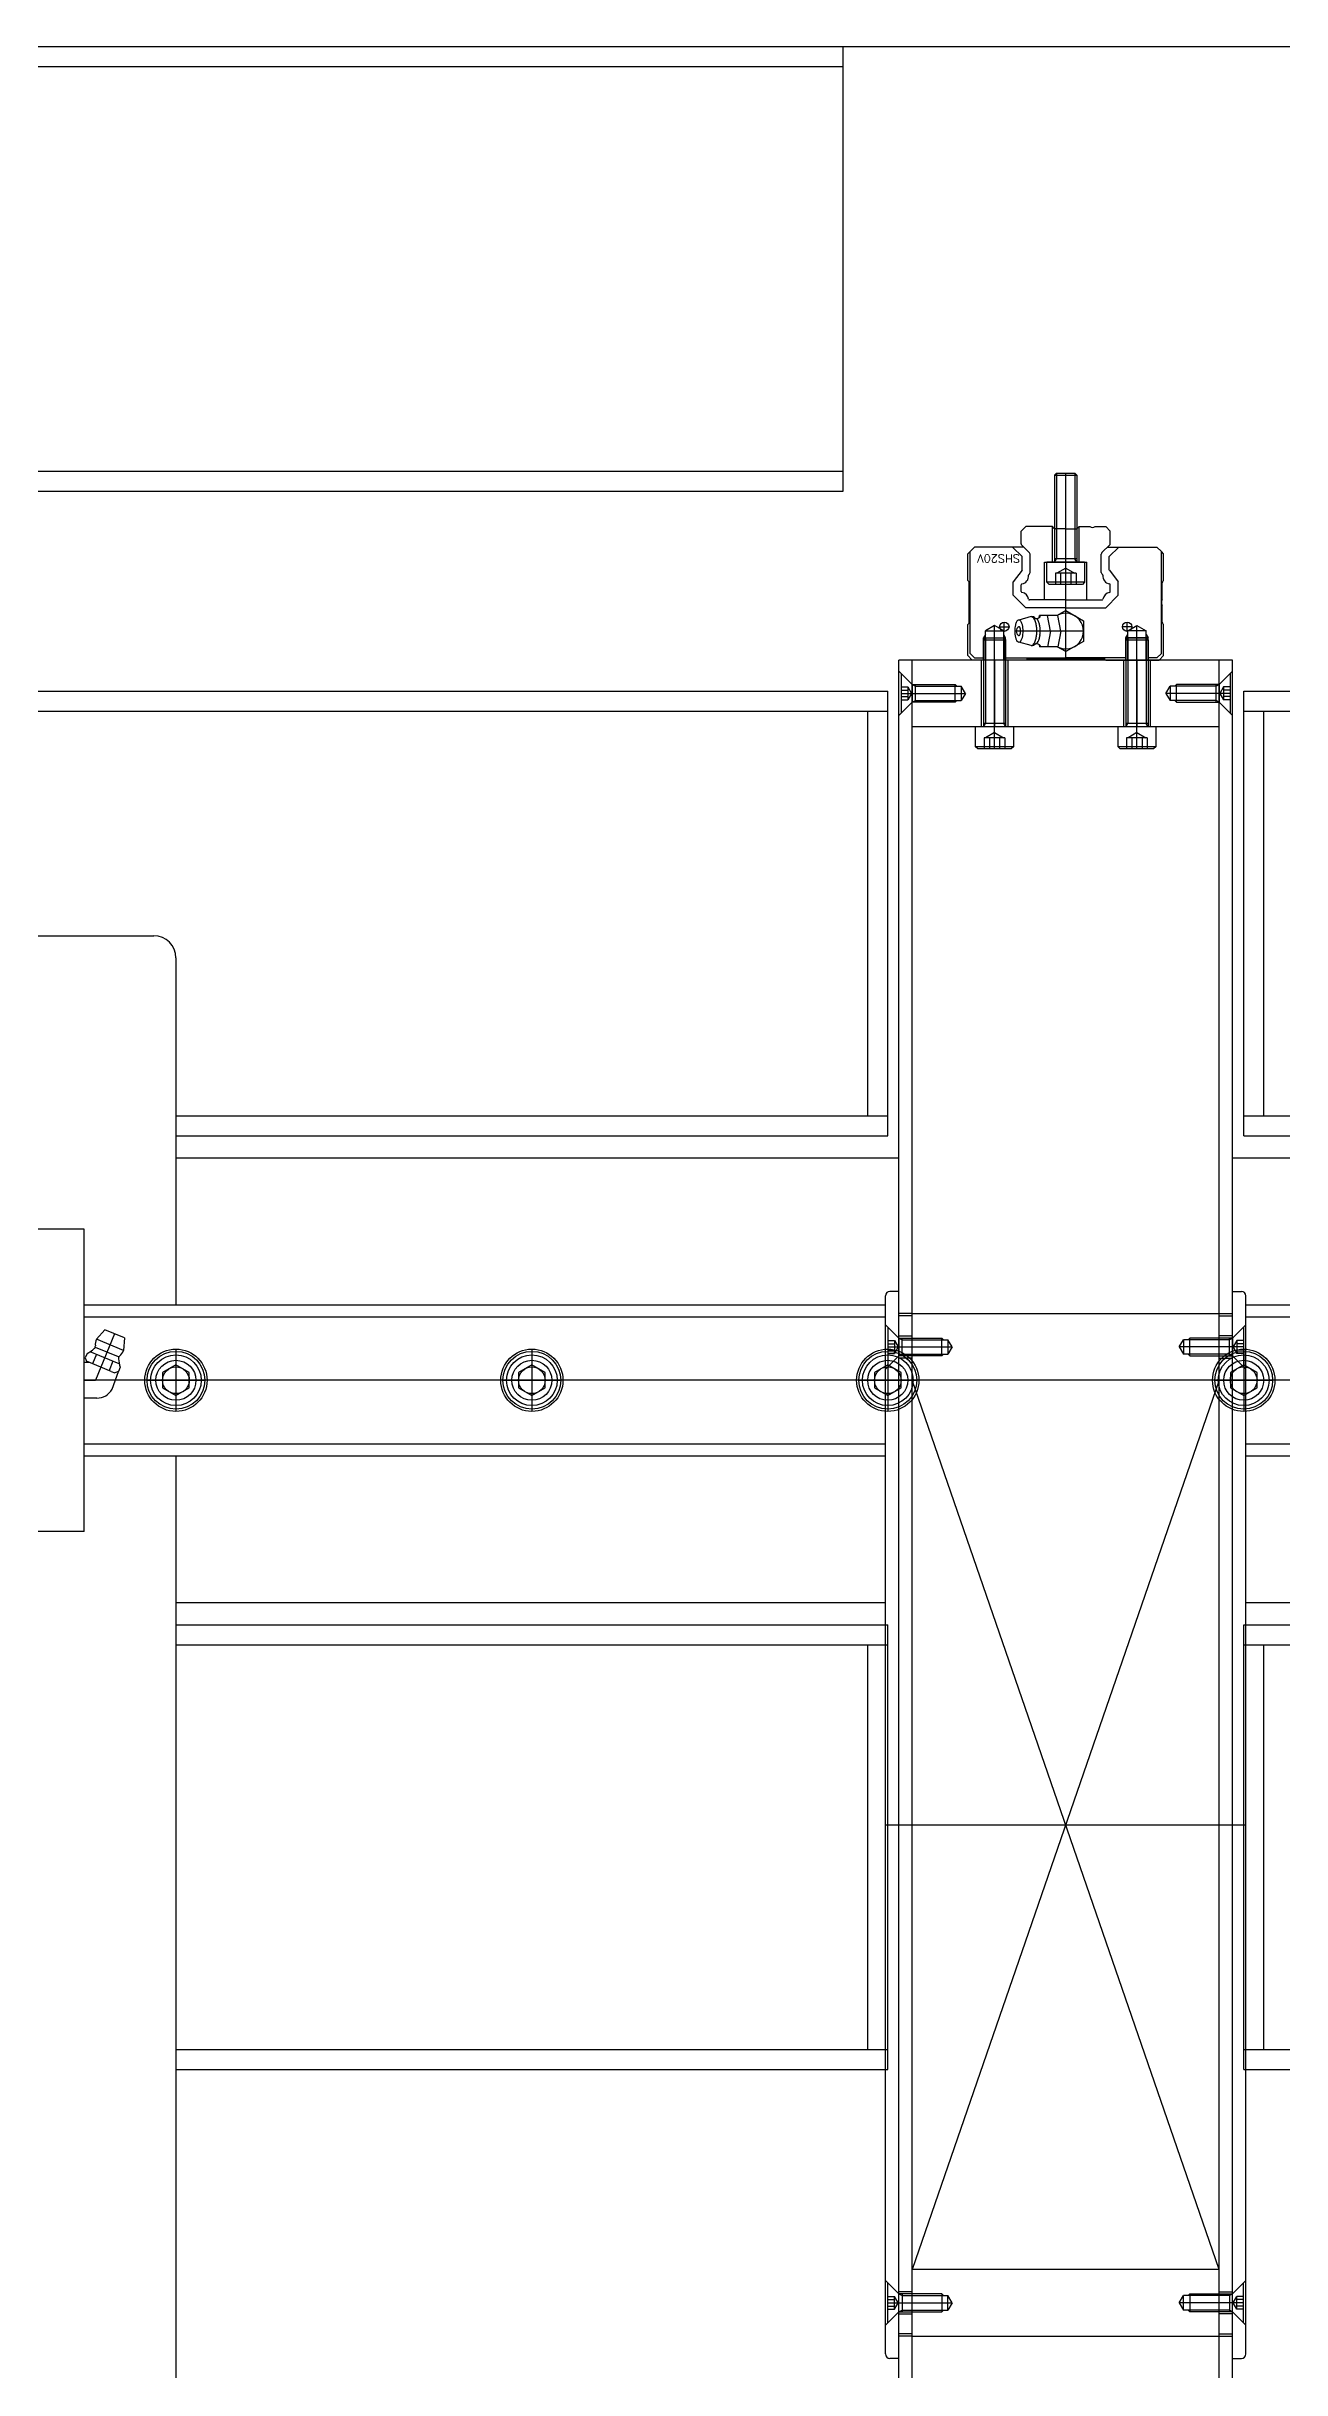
# Model space of a CAD drawing. Header units: millimetres. Extents: x 4080735 to 4152075, y -451436 to -400976.
# Drawn here: x 4104204 to 4104481, y -422535 to -422012 of the extents above; entities that cross this region are included whole.
import ezdxf

# ---------------------------------------------------------------- set-up
doc = ezdxf.new("R2010")
doc.units = ezdxf.units.MM
doc.header["$LTSCALE"] = 60
doc.layers.add('EQUIPMENT', color=6, linetype='Continuous')
doc.styles.get("Standard").update_dxf_attribs({"font": 'romans.shx', "width": 0.75, "bigfont": 'whgtxt.shx'})

# ---------------------------------------------------------------- blocks, each defined once
blk = doc.blocks.new('EQ')
at = {"layer": 'EQUIPMENT', "color": 253}
for p, q in [((-12255, 19956.49), (-8955, 19956.49)), ((-11155, 19856.49), (-11155, 19956.49)), ((-12250.5, 19951.99), (-11155, 19951.99)), ((-12159.5, 19860.99), (-11155, 19860.99)), ((-11107.5, 19860.06), (-11107.07, 19860.49)), ((-11107.07, 19860.49), (-11107.07, 19841.24)), ((-11107.07, 19860.49), (-11102.93, 19860.49)), ((-11105, 19835.49), (-11105, 19860.49)), ((-11102.93, 19860.49), (-11102.93, 19841.24)), ((-11102.93, 19860.49), (-11102.5, 19860.06)), ((-12155, 19856.49), (-11155, 19856.49)), ((-11107.5, 19860.06), (-11102.5, 19860.06)), ((-11107.5, 19860.06), (-11107.5, 19840.49)), ((-11102.5, 19860.06), (-11102.5, 19840.49)), ((-11115, 19847.49), (-11114, 19848.49)), ((-11115, 19844.59), (-11115, 19847.49)), ((-11108, 19848.49), (-11114, 19848.49)), ((-11107.64, 19848.13), (-11108, 19848.49)), ((-11108, 19840.49), (-11108, 19848.49)), ((-11105, 19847.99), (-11107.3, 19847.99)), ((-11105, 19818.79), (-11105, 19847.99)), ((-11105, 19847.99), (-11102.71, 19847.99)), ((-11102.35, 19848.14), (-11102, 19848.49)), ((-11102, 19840.49), (-11102, 19848.49)), ((-11102, 19848.49), (-11099.6, 19848.49)), ((-11098.4, 19848.49), (-11096, 19848.49)), ((-11095, 19847.49), (-11096, 19848.49)), ((-11095, 19844.59), (-11095, 19847.49)), ((-11127, 19842.39), (-11126.5, 19842.89)), ((-11127, 19836.39), (-11127, 19842.39)), ((-11126.5, 19842.89), (-11125.5, 19843.89)), ((-11126.5, 19819.99), (-11126.5, 19842.89)), ((-11114.4, 19843.89), (-11125.5, 19843.89)), ((-11114.8, 19841.75), (-11116.95, 19843.89)), ((-11113.14, 19842.63), (-11114.93, 19844.42)), ((-11114.8, 19838.69), (-11114.8, 19841.75)), ((-11113, 19838.19), (-11113, 19842.29)), ((-11109.75, 19840.49), (-11100.25, 19840.49)), ((-11109.75, 19831.99), (-11109.75, 19840.49)), ((-11109.25, 19835.99), (-11109.25, 19840.49)), ((-11100.75, 19840.49), (-11109.25, 19840.49)), ((-11107.5, 19840.49), (-11107.07, 19841.24)), ((-11102.5, 19841.24), (-11107.5, 19841.24)), ((-11102.5, 19840.49), (-11102.93, 19841.24)), ((-11100.75, 19840.49), (-11100.75, 19835.99)), ((-11100.25, 19831.99), (-11100.25, 19840.49)), ((-11097, 19838.2), (-11097, 19842.28)), ((-11096.86, 19842.64), (-11095.07, 19844.42)), ((-11095.6, 19843.89), (-11084.5, 19843.89)), ((-11095.2, 19841.75), (-11093.05, 19843.89)), ((-11095.2, 19838.69), (-11095.2, 19841.75)), ((-11083.5, 19842.89), (-11084.5, 19843.89)), ((-11083.5, 19819.99), (-11083.5, 19842.89)), ((-11083, 19842.39), (-11083.5, 19842.89)), ((-11083, 19836.39), (-11083, 19842.39)), ((-11127, 19836.39), (-11126.84, 19836.23)), ((-11126.7, 19827), (-11126.7, 19835.88)), ((-11114.82, 19838.67), (-11116.8, 19836.08)), ((-11116.8, 19833.06), (-11116.8, 19836.08)), ((-11115, 19833.87), (-11115, 19835.4)), ((-11113.14, 19837.85), (-11113.29, 19837.71)), ((-11108.75, 19835.49), (-11109.25, 19835.99)), ((-11100.75, 19835.99), (-11109.25, 19835.99)), ((-11101.25, 19835.49), (-11108.75, 19835.49)), ((-11107.31, 19837.99), (-11107.31, 19835.49)), ((-11102.69, 19837.99), (-11107.31, 19837.99)), ((-11105, 19839.15), (-11107, 19837.99)), ((-11106.15, 19837.99), (-11106.15, 19835.49)), ((-11105, 19839.15), (-11103, 19837.99)), ((-11103.85, 19837.99), (-11103.85, 19835.49)), ((-11102.69, 19837.99), (-11102.69, 19835.49)), ((-11100.75, 19835.99), (-11101.25, 19835.49)), ((-11096.85, 19837.84), (-11096.71, 19837.7)), ((-11095.18, 19838.67), (-11093.2, 19836.08)), ((-11095, 19833.87), (-11095, 19835.4)), ((-11093.2, 19833.06), (-11093.2, 19836.08)), ((-11083.3, 19832.04), (-11083.3, 19835.88)), ((-11083, 19836.39), (-11083.15, 19836.24)), ((-11114, 19830.19), (-11116.8, 19833.06)), ((-11105, 19830.19), (-11114, 19830.19)), ((-11105, 19831.99), (-11113.16, 19831.99)), ((-11105, 19829.61), (-11106.95, 19828.49)), ((-11105, 19831.99), (-11096.84, 19831.99)), ((-11105, 19830.19), (-11096, 19830.19)), ((-11105, 19829.61), (-11101, 19827.3)), ((-11096, 19830.19), (-11093.2, 19833.06)), ((-11083.3, 19827), (-11083.3, 19830.84)), ((-11127, 19826.49), (-11126.84, 19826.65)), ((-11127, 19819.49), (-11127, 19826.49)), ((-11123.07, 19824.24), (-11123.5, 19823.49)), ((-11121, 19826.28), (-11123.07, 19825.09)), ((-11123.07, 19825.09), (-11118.93, 19825.09)), ((-11123.07, 19818.49), (-11123.07, 19825.09)), ((-11118.93, 19825.09), (-11121, 19826.28)), ((-11121, 19818.49), (-11121, 19826.28)), ((-11119.85, 19825.99), (-11117.75, 19825.99)), ((-11118.93, 19818.49), (-11118.93, 19825.09)), ((-11118.5, 19823.49), (-11118.93, 19824.24)), ((-11118.8, 19824.94), (-11118.8, 19827.04)), ((-11101, 19824.99), (-11116.47, 19824.99)), ((-11112.77, 19828.24), (-11115.52, 19827.49)), ((-11110.95, 19828.02), (-11110.86, 19828.49)), ((-11106.78, 19828.49), (-11110.86, 19828.49)), ((-11108.44, 19824.99), (-11109.09, 19828.49)), ((-11108.44, 19824.99), (-11109.09, 19821.49)), ((-11106.13, 19824.99), (-11106.78, 19828.49)), ((-11106.13, 19824.99), (-11106.78, 19821.49)), ((-11101, 19827.3), (-11101, 19822.68)), ((-11090.15, 19825.99), (-11092.25, 19825.99)), ((-11091.5, 19823.49), (-11091.07, 19824.24)), ((-11091.2, 19824.94), (-11091.2, 19827.04)), ((-11091.07, 19825.09), (-11089, 19826.28)), ((-11086.93, 19825.09), (-11091.07, 19825.09)), ((-11091.07, 19818.49), (-11091.07, 19825.09)), ((-11089, 19826.28), (-11086.93, 19825.09)), ((-11089, 19818.49), (-11089, 19826.28)), ((-11086.93, 19818.49), (-11086.93, 19825.09)), ((-11086.93, 19824.24), (-11086.5, 19823.49)), ((-11083, 19826.49), (-11083.15, 19826.64)), ((-11083, 19819.49), (-11083, 19826.49)), ((-11142.5, 18894.49), (-11142.5, 19818.49)), ((-11067.5, 19818.49), (-11142.5, 19818.49)), ((-11139.5, 19123.99), (-11139.5, 19818.49)), ((-11126, 19818.49), (-11127, 19819.49)), ((-11125.5, 19818.99), (-11126.5, 19819.99)), ((-11114, 19818.49), (-11126, 19818.49)), ((-11125.5, 19818.99), (-11123.5, 19818.99)), ((-11124, 19818.49), (-11124, 19803.49)), ((-11123.5, 19823.49), (-11118.5, 19823.49)), ((-11123.5, 19818.49), (-11123.5, 19823.49)), ((-11123.5, 19823.06), (-11123.07, 19823.49)), ((-11123.5, 19823.06), (-11118.5, 19823.06)), ((-11123.5, 19823.06), (-11123.5, 19803.49)), ((-11123.07, 19823.49), (-11123.07, 19804.24)), ((-11123.07, 19823.49), (-11118.93, 19823.49)), ((-11122, 19818.49), (-11122, 19818.49)), ((-11121, 19798.49), (-11121, 19823.49)), ((-11121, 19818.49), (-11121, 19803.49)), ((-11118.93, 19823.49), (-11118.93, 19804.24)), ((-11118.93, 19823.49), (-11118.5, 19823.06)), ((-11118.5, 19818.49), (-11118.5, 19823.49)), ((-11118.5, 19823.06), (-11118.5, 19803.49)), ((-11118.5, 19818.99), (-11105, 19818.99)), ((-11118, 19818.49), (-11118, 19803.49)), ((-11112.75, 19821.74), (-11115.52, 19822.49)), ((-11114, 19818.49), (-11113.85, 19818.64)), ((-11113.49, 19818.79), (-11105, 19818.79)), ((-11110.95, 19821.97), (-11110.86, 19821.49)), ((-11106.78, 19821.49), (-11110.86, 19821.49)), ((-11105, 19820.37), (-11106.94, 19821.49)), ((-11101, 19822.68), (-11105, 19820.37)), ((-11091.5, 19818.99), (-11105, 19818.99)), ((-11096.51, 19818.79), (-11105, 19818.79)), ((-11096, 19818.49), (-11096.15, 19818.64)), ((-11096, 19818.49), (-11084, 19818.49)), ((-11092, 19818.49), (-11092, 19803.49)), ((-11086.5, 19823.49), (-11091.5, 19823.49)), ((-11091.5, 19818.49), (-11091.5, 19823.49)), ((-11091.5, 19823.06), (-11091.07, 19823.49)), ((-11091.5, 19823.06), (-11086.5, 19823.06)), ((-11091.5, 19823.06), (-11091.5, 19803.49)), ((-11091.07, 19823.49), (-11091.07, 19804.24)), ((-11091.07, 19823.49), (-11086.93, 19823.49)), ((-11089, 19798.49), (-11089, 19823.49)), ((-11089, 19818.49), (-11089, 19803.49)), ((-11086.93, 19823.49), (-11086.93, 19804.24)), ((-11086.93, 19823.49), (-11086.5, 19823.06)), ((-11086.5, 19818.49), (-11086.5, 19823.49)), ((-11086.5, 19823.06), (-11086.5, 19803.49)), ((-11084.5, 19818.99), (-11086.5, 19818.99)), ((-11086, 19818.49), (-11086, 19803.49)), ((-11084.5, 19818.99), (-11083.5, 19819.99)), ((-11084, 19818.49), (-11083, 19819.49)), ((-11070.5, 19123.99), (-11070.5, 19818.49)), ((-11067.5, 18894.49), (-11067.5, 19818.49)), ((-11142.5, 19815.99), (-11139.5, 19812.99)), ((-11141.98, 19815.47), (-11141.98, 19806.51)), ((-11067.5, 19815.99), (-11070.5, 19812.99)), ((-11068.02, 19815.47), (-11068.02, 19806.51)), ((-12155, 19811.49), (-11145, 19811.49)), ((-11145, 19711.49), (-11145, 19811.49)), ((-11139.5, 19808.99), (-11142.5, 19805.99)), ((-11141.98, 19812.43), (-11140.48, 19812.43)), ((-11141.98, 19811.71), (-11140.48, 19811.71)), ((-11141.98, 19810.99), (-11127.5, 19810.99)), ((-11141.98, 19810.27), (-11140.48, 19810.27)), ((-11141.98, 19809.55), (-11140.48, 19809.55)), ((-11140.48, 19812.43), (-11139.65, 19810.99)), ((-11140.48, 19812.43), (-11140.48, 19809.55)), ((-11139.65, 19810.99), (-11140.48, 19809.55)), ((-11139.5, 19812.99), (-11129.88, 19812.99)), ((-11139.5, 19812.99), (-11139.5, 19808.99)), ((-11139.5, 19812.99), (-11138.8, 19812.61)), ((-11139.5, 19808.99), (-11138.8, 19809.37)), ((-11129.88, 19808.99), (-11139.5, 19808.99)), ((-11138.8, 19808.99), (-11138.8, 19812.99)), ((-11138.8, 19812.61), (-11129.5, 19812.61)), ((-11138.8, 19809.37), (-11129.5, 19809.37)), ((-11129.88, 19808.99), (-11129.88, 19812.99)), ((-11129.88, 19812.99), (-11129.5, 19812.61)), ((-11129.5, 19809.37), (-11129.88, 19808.99)), ((-11129.5, 19812.61), (-11128.5, 19812.61)), ((-11129.5, 19809.37), (-11128.5, 19809.37)), ((-11128.5, 19812.61), (-11128.5, 19809.37)), ((-11127.5, 19810.99), (-11128.5, 19812.61)), ((-11127.5, 19810.99), (-11128.5, 19809.37)), ((-11082.5, 19810.99), (-11081.5, 19812.61)), ((-11068.02, 19810.99), (-11082.5, 19810.99)), ((-11082.5, 19810.99), (-11081.5, 19809.37)), ((-11081.5, 19812.61), (-11081.5, 19809.37)), ((-11080.5, 19812.61), (-11081.5, 19812.61)), ((-11080.5, 19809.37), (-11081.5, 19809.37)), ((-11080.12, 19812.99), (-11080.5, 19812.61)), ((-11071.2, 19812.61), (-11080.5, 19812.61)), ((-11071.2, 19809.37), (-11080.5, 19809.37)), ((-11080.5, 19809.37), (-11080.12, 19808.99)), ((-11070.5, 19812.99), (-11080.12, 19812.99)), ((-11080.12, 19808.99), (-11080.12, 19812.99)), ((-11080.12, 19808.99), (-11070.5, 19808.99)), ((-11071.2, 19808.99), (-11071.2, 19812.99)), ((-11070.5, 19812.99), (-11071.2, 19812.61)), ((-11070.5, 19808.99), (-11071.2, 19809.37)), ((-11070.5, 19812.99), (-11070.5, 19808.99)), ((-11070.5, 19808.99), (-11067.5, 19805.99)), ((-11069.52, 19812.43), (-11070.35, 19810.99)), ((-11070.35, 19810.99), (-11069.52, 19809.55)), ((-11069.52, 19812.43), (-11069.52, 19809.55)), ((-11068.02, 19812.43), (-11069.52, 19812.43)), ((-11068.02, 19811.71), (-11069.52, 19811.71)), ((-11068.02, 19810.27), (-11069.52, 19810.27)), ((-11068.02, 19809.55), (-11069.52, 19809.55)), ((-11065, 19711.49), (-11065, 19811.49)), ((-11065, 19811.49), (-10055, 19811.49)), ((-12155, 19806.99), (-11145, 19806.99)), ((-11149.5, 19715.99), (-11149.5, 19806.99)), ((-11070.5, 19803.49), (-11139.5, 19803.49)), ((-11125.25, 19798.99), (-11125.25, 19803.49)), ((-11116.75, 19803.49), (-11125.25, 19803.49)), ((-11123.5, 19803.49), (-11123.07, 19804.24)), ((-11118.5, 19804.24), (-11123.5, 19804.24)), ((-11118.5, 19803.49), (-11118.93, 19804.24)), ((-11116.75, 19803.49), (-11116.75, 19798.99)), ((-11093.25, 19798.99), (-11093.25, 19803.49)), ((-11084.75, 19803.49), (-11093.25, 19803.49)), ((-11091.5, 19803.49), (-11091.07, 19804.24)), ((-11086.5, 19804.24), (-11091.5, 19804.24)), ((-11086.5, 19803.49), (-11086.93, 19804.24)), ((-11084.75, 19803.49), (-11084.75, 19798.99)), ((-11065, 19806.99), (-10055, 19806.99)), ((-11060.5, 19715.99), (-11060.5, 19806.99)), ((-11124.75, 19798.49), (-11125.25, 19798.99)), ((-11116.75, 19798.99), (-11125.25, 19798.99)), ((-11117.25, 19798.49), (-11124.75, 19798.49)), ((-11123.31, 19800.99), (-11123.31, 19798.49)), ((-11118.69, 19800.99), (-11123.31, 19800.99)), ((-11121, 19802.15), (-11123, 19800.99)), ((-11122.15, 19800.99), (-11122.15, 19798.49)), ((-11121, 19802.15), (-11119, 19800.99)), ((-11119.85, 19800.99), (-11119.85, 19798.49)), ((-11118.69, 19800.99), (-11118.69, 19798.49)), ((-11116.75, 19798.99), (-11117.25, 19798.49)), ((-11092.75, 19798.49), (-11093.25, 19798.99)), ((-11084.75, 19798.99), (-11093.25, 19798.99)), ((-11085.25, 19798.49), (-11092.75, 19798.49)), ((-11091.31, 19800.99), (-11091.31, 19798.49)), ((-11086.69, 19800.99), (-11091.31, 19800.99)), ((-11089, 19802.15), (-11091, 19800.99)), ((-11090.15, 19800.99), (-11090.15, 19798.49)), ((-11089, 19802.15), (-11087, 19800.99)), ((-11087.85, 19800.99), (-11087.85, 19798.49)), ((-11086.69, 19800.99), (-11086.69, 19798.49)), ((-11084.75, 19798.99), (-11085.25, 19798.49)), ((-12100, 19756.49), (-11310, 19756.49)), ((-11305, 19751.49), (-11305, 19673.49)), ((-11305, 19715.99), (-11145, 19715.99)), ((-11065, 19715.99), (-10055, 19715.99)), ((-11305, 19711.49), (-11145, 19711.49)), ((-11065, 19711.49), (-10055, 19711.49)), ((-11305, 19706.49), (-11142.5, 19706.49)), ((-11067.5, 19706.49), (-10055, 19706.49)), ((-11325.59, 19690.49), (-11340.09, 19690.49)), ((-11325.59, 19622.49), (-11325.59, 19690.49)), ((-11325.59, 19673.49), (-11145.5, 19673.49)), ((-11145.5, 19437.49), (-11145.5, 19675.49)), ((-11142.5, 19676.49), (-11144.5, 19676.49)), ((-11142.5, 19436.49), (-11142.5, 19676.49)), ((-11067.5, 19436.49), (-11067.5, 19676.49)), ((-11067.5, 19676.49), (-11065.5, 19676.49)), ((-11064.5, 19437.49), (-11064.5, 19675.49)), ((-11064.5, 19673.49), (-10055, 19673.49)), ((-11325.59, 19670.79), (-11145.5, 19670.79)), ((-11318.79, 19666.93), (-11323.11, 19656.49)), ((-11321, 19667.85), (-11322.87, 19665.7)), ((-11316.57, 19666.01), (-11321, 19667.85)), ((-11145.5, 19668.99), (-11142.5, 19665.99)), ((-11144.98, 19668.47), (-11144.98, 19659.51)), ((-11139.5, 19671.49), (-11142.5, 19671.49)), ((-11139.5, 19670.99), (-11142.5, 19670.99)), ((-11139.5, 19441.49), (-11139.5, 19671.49)), ((-11139.5, 19671.49), (-11070.5, 19671.49)), ((-11070.5, 19441.49), (-11070.5, 19671.49)), ((-11070.5, 19671.49), (-11067.5, 19671.49)), ((-11070.5, 19670.99), (-11067.5, 19670.99)), ((-11064.5, 19668.99), (-11067.5, 19665.99)), ((-11065.02, 19668.47), (-11065.02, 19659.51)), ((-11064.5, 19670.79), (-10055, 19670.79)), ((-11324.98, 19662.55), (-11325.39, 19661.55)), ((-11317.74, 19660.2), (-11324.29, 19662.91)), ((-11322.88, 19662.33), (-11323.75, 19660.22)), ((-11317.9, 19661.75), (-11323.07, 19663.89)), ((-11316.77, 19663.17), (-11322.87, 19665.7)), ((-11316.57, 19666.01), (-11316.77, 19663.17)), ((-11305, 19663.49), (-11305, 19649.49)), ((-11305, 19662.99), (-11305, 19649.99)), ((-11225, 19663.49), (-11225, 19649.49)), ((-11225, 19662.99), (-11225, 19649.99)), ((-11142.5, 19661.99), (-11145.5, 19658.99)), ((-11145, 19663.49), (-11145, 19649.49)), ((-11145, 19662.99), (-11145, 19649.99)), ((-11144.98, 19665.43), (-11143.48, 19665.43)), ((-11144.98, 19664.71), (-11143.48, 19664.71)), ((-11144.98, 19663.99), (-11130.5, 19663.99)), ((-11144.98, 19663.27), (-11143.48, 19663.27)), ((-11144.98, 19662.55), (-11143.48, 19662.55)), ((-11143.48, 19665.43), (-11142.65, 19663.99)), ((-11143.48, 19665.43), (-11143.48, 19662.55)), ((-11142.65, 19663.99), (-11143.48, 19662.55)), ((-11142.5, 19666.49), (-11139.5, 19666.49)), ((-11142.5, 19665.99), (-11132.88, 19665.99)), ((-11142.5, 19665.99), (-11142.5, 19661.99)), ((-11142.5, 19665.99), (-11141.8, 19665.61)), ((-11142.5, 19661.99), (-11141.8, 19662.37)), ((-11132.88, 19661.99), (-11142.5, 19661.99)), ((-11141.8, 19661.99), (-11141.8, 19665.99)), ((-11141.8, 19665.61), (-11132.5, 19665.61)), ((-11141.8, 19662.37), (-11132.5, 19662.37)), ((-11132.88, 19661.99), (-11132.88, 19665.99)), ((-11132.88, 19665.99), (-11132.5, 19665.61)), ((-11132.5, 19662.37), (-11132.88, 19661.99)), ((-11132.5, 19665.61), (-11131.5, 19665.61)), ((-11132.5, 19662.37), (-11131.5, 19662.37)), ((-11131.5, 19665.61), (-11131.5, 19662.37)), ((-11130.5, 19663.99), (-11131.5, 19665.61)), ((-11130.5, 19663.99), (-11131.5, 19662.37)), ((-11079.5, 19663.99), (-11078.5, 19665.61)), ((-11065.02, 19663.99), (-11079.5, 19663.99)), ((-11079.5, 19663.99), (-11078.5, 19662.37)), ((-11078.5, 19665.61), (-11078.5, 19662.37)), ((-11077.5, 19665.61), (-11078.5, 19665.61)), ((-11077.5, 19662.37), (-11078.5, 19662.37)), ((-11077.12, 19665.99), (-11077.5, 19665.61)), ((-11068.2, 19665.61), (-11077.5, 19665.61)), ((-11068.2, 19662.37), (-11077.5, 19662.37)), ((-11077.5, 19662.37), (-11077.12, 19661.99)), ((-11067.5, 19665.99), (-11077.12, 19665.99)), ((-11077.12, 19661.99), (-11077.12, 19665.99)), ((-11077.12, 19661.99), (-11067.5, 19661.99)), ((-11067.5, 19666.49), (-11070.5, 19666.49)), ((-11068.2, 19661.99), (-11068.2, 19665.99)), ((-11067.5, 19665.99), (-11068.2, 19665.61)), ((-11067.5, 19661.99), (-11068.2, 19662.37)), ((-11067.5, 19665.99), (-11067.5, 19661.99)), ((-11067.5, 19661.99), (-11064.5, 19658.99)), ((-11066.52, 19665.43), (-11067.35, 19663.99)), ((-11067.35, 19663.99), (-11066.52, 19662.55)), ((-11066.52, 19665.43), (-11066.52, 19662.55)), ((-11065.02, 19665.43), (-11066.52, 19665.43)), ((-11065.02, 19664.71), (-11066.52, 19664.71)), ((-11065.02, 19663.27), (-11066.52, 19663.27)), ((-11065.02, 19662.55), (-11066.52, 19662.55)), ((-11065, 19663.49), (-11065, 19649.49)), ((-11065, 19662.99), (-11065, 19649.99)), ((-11324.41, 19660.49), (-11325.59, 19660.49)), ((-10055, 19656.49), (-11325.59, 19656.49)), ((-11325.59, 19656.49, 92807.85), (-11323.11, 19656.49, 92807.85)), ((-11325.39, 19661.55), (-11325.07, 19660.77)), ((-11319.58, 19658.49), (-11325.07, 19660.77)), ((-11319.15, 19660.78), (-11320.02, 19658.67)), ((-11319.58, 19658.49), (-11318.7, 19658.13)), ((-11319.32, 19654.49), (-11317.91, 19658.49)), ((-11317.92, 19658.45), (-11318.7, 19658.13)), ((-11317.51, 19659.45), (-11317.92, 19658.45)), ((-11317.51, 19659.45), (-11317.91, 19658.49)), ((-11311.5, 19656.49), (-11298.5, 19656.49)), ((-11305, 19659.96), (-11308, 19658.22)), ((-11308, 19658.22), (-11308, 19654.76)), ((-11302, 19658.22), (-11305, 19659.96)), ((-11302, 19654.76), (-11302, 19658.22)), ((-11231.5, 19656.49), (-11218.5, 19656.49)), ((-11225, 19659.96), (-11228, 19658.22)), ((-11228, 19658.22), (-11228, 19654.76)), ((-11222, 19658.22), (-11225, 19659.96)), ((-11222, 19654.76), (-11222, 19658.22)), ((-11151.5, 19656.49), (-11138.5, 19656.49)), ((-11145, 19659.96), (-11148, 19658.22)), ((-11148, 19658.22), (-11148, 19654.76)), ((-11142, 19658.22), (-11145, 19659.96)), ((-11139.5, 19661.49), (-11142.5, 19661.49)), ((-11142, 19654.76), (-11142, 19658.22)), ((-11070.5, 19656.49), (-11139.5, 19656.49)), ((-11070.5, 19456.49), (-11139.5, 19656.49)), ((-11070.5, 19656.49), (-11139.5, 19456.49)), ((-11071.5, 19656.49), (-11058.5, 19656.49)), ((-11070.5, 19661.49), (-11067.5, 19661.49)), ((-11065, 19659.96), (-11068, 19658.22)), ((-11068, 19658.22), (-11068, 19654.76)), ((-11062, 19658.22), (-11065, 19659.96)), ((-11062, 19654.76), (-11062, 19658.22)), ((-11322.79, 19652.49), (-11325.59, 19652.49)), ((-11308, 19654.76), (-11305, 19653.03)), ((-11305, 19653.03), (-11302, 19654.76)), ((-11228, 19654.76), (-11225, 19653.03)), ((-11225, 19653.03), (-11222, 19654.76)), ((-11148, 19654.76), (-11145, 19653.03)), ((-11145, 19653.03), (-11142, 19654.76)), ((-11068, 19654.76), (-11065, 19653.03)), ((-11065, 19653.03), (-11062, 19654.76)), ((-11325.59, 19642.19), (-11145.5, 19642.19)), ((-11064.5, 19642.19), (-10055, 19642.19)), ((-11325.59, 19639.49), (-11145.5, 19639.49)), ((-11305, 19639.49), (-11305, 19370.49)), ((-11064.5, 19639.49), (-10055, 19639.49)), ((-11325.59, 19622.49), (-11340.09, 19622.49)), ((-11305, 19606.49), (-11145.5, 19606.49)), ((-11064.5, 19606.49), (-10055, 19606.49)), ((-11305, 19601.49), (-11145, 19601.49)), ((-11145, 19501.49), (-11145, 19601.49)), ((-11065, 19501.49), (-11065, 19601.49)), ((-11065, 19601.49), (-10055, 19601.49)), ((-11305, 19596.99), (-11145, 19596.99)), ((-11149.5, 19505.99), (-11149.5, 19596.99)), ((-11065, 19596.99), (-10055, 19596.99)), ((-11060.5, 19505.99), (-11060.5, 19596.99)), ((-11145.5, 19556.49), (-11064.5, 19556.49)), ((-11305, 19505.99), (-11145, 19505.99)), ((-11065, 19505.99), (-10055, 19505.99)), ((-11305, 19501.49), (-11145, 19501.49)), ((-11065, 19501.49), (-10055, 19501.49)), ((-11142.5, 19450.99), (-11145.5, 19453.99)), ((-11144.98, 19444.51), (-11144.98, 19453.47)), ((-11070.5, 19456.49), (-11139.5, 19456.49)), ((-11067.5, 19450.99), (-11064.5, 19453.99)), ((-11065.02, 19444.51), (-11065.02, 19453.47)), ((-11144.98, 19450.43), (-11143.48, 19450.43)), ((-11144.98, 19449.71), (-11143.48, 19449.71)), ((-11144.98, 19448.99), (-11130.5, 19448.99)), ((-11144.98, 19448.27), (-11143.48, 19448.27)), ((-11144.98, 19447.55), (-11143.48, 19447.55)), ((-11142.65, 19448.99), (-11143.48, 19450.43)), ((-11143.48, 19447.55), (-11143.48, 19450.43)), ((-11143.48, 19447.55), (-11142.65, 19448.99)), ((-11139.5, 19451.49), (-11142.5, 19451.49)), ((-11132.88, 19450.99), (-11142.5, 19450.99)), ((-11142.5, 19446.99), (-11142.5, 19450.99)), ((-11142.5, 19450.99), (-11141.8, 19450.61)), ((-11141.8, 19450.99), (-11141.8, 19446.99)), ((-11141.8, 19450.61), (-11132.5, 19450.61)), ((-11132.5, 19450.61), (-11132.88, 19450.99)), ((-11132.88, 19450.99), (-11132.88, 19446.99)), ((-11132.5, 19450.61), (-11131.5, 19450.61)), ((-11131.5, 19447.37), (-11131.5, 19450.61)), ((-11130.5, 19448.99), (-11131.5, 19450.61)), ((-11130.5, 19448.99), (-11131.5, 19447.37)), ((-11079.5, 19448.99), (-11078.5, 19450.61)), ((-11065.02, 19448.99), (-11079.5, 19448.99)), ((-11079.5, 19448.99), (-11078.5, 19447.37)), ((-11078.5, 19447.37), (-11078.5, 19450.61)), ((-11077.5, 19450.61), (-11078.5, 19450.61)), ((-11077.5, 19450.61), (-11077.12, 19450.99)), ((-11068.2, 19450.61), (-11077.5, 19450.61)), ((-11077.12, 19450.99), (-11067.5, 19450.99)), ((-11077.12, 19450.99), (-11077.12, 19446.99)), ((-11070.5, 19451.49), (-11067.5, 19451.49)), ((-11067.5, 19450.99), (-11068.2, 19450.61)), ((-11068.2, 19450.99), (-11068.2, 19446.99)), ((-11067.5, 19446.99), (-11067.5, 19450.99)), ((-11067.35, 19448.99), (-11066.52, 19450.43)), ((-11066.52, 19447.55), (-11067.35, 19448.99)), ((-11066.52, 19447.55), (-11066.52, 19450.43)), ((-11065.02, 19450.43), (-11066.52, 19450.43)), ((-11065.02, 19449.71), (-11066.52, 19449.71)), ((-11065.02, 19448.27), (-11066.52, 19448.27)), ((-11065.02, 19447.55), (-11066.52, 19447.55)), ((-11145.5, 19443.99), (-11142.5, 19446.99)), ((-11142.5, 19446.99), (-11141.8, 19447.37)), ((-11142.5, 19446.99), (-11132.88, 19446.99)), ((-11142.5, 19446.49), (-11139.5, 19446.49)), ((-11141.8, 19447.37), (-11132.5, 19447.37)), ((-11132.88, 19446.99), (-11132.5, 19447.37)), ((-11132.5, 19447.37), (-11131.5, 19447.37)), ((-11077.5, 19447.37), (-11078.5, 19447.37)), ((-11068.2, 19447.37), (-11077.5, 19447.37)), ((-11077.12, 19446.99), (-11077.5, 19447.37)), ((-11067.5, 19446.99), (-11077.12, 19446.99)), ((-11067.5, 19446.49), (-11070.5, 19446.49)), ((-11067.5, 19446.99), (-11068.2, 19447.37)), ((-11064.5, 19443.99), (-11067.5, 19446.99)), ((-11139.5, 19441.99), (-11142.5, 19441.99)), ((-11139.5, 19441.49), (-11142.5, 19441.49)), ((-11139.5, 19441.49), (-11070.5, 19441.49)), ((-11070.5, 19441.99), (-11067.5, 19441.99)), ((-11070.5, 19441.49), (-11067.5, 19441.49)), ((-11142.5, 19436.49), (-11144.5, 19436.49)), ((-11067.5, 19436.49), (-11065.5, 19436.49))]:
    blk.add_line(p, q, dxfattribs=at)
for centre, radius in [((-11118.8, 19825.99), 1.05), ((-11091.2, 19825.99), 1.05), ((-11305, 19656.49), 7), ((-11305, 19656.49), 6.5), ((-11305, 19656.49), 5.7), ((-11225, 19656.49), 7), ((-11225, 19656.49), 6.5), ((-11225, 19656.49), 5.7), ((-11145, 19656.49), 7), ((-11145, 19656.49), 6.5), ((-11145, 19656.49), 5.7), ((-11065, 19656.49), 7), ((-11065, 19656.49), 6.5), ((-11065, 19656.49), 5.7), ((-11305, 19656.49), 4.5), ((-11305, 19656.49), 3), ((-11225, 19656.49), 4.5), ((-11225, 19656.49), 3), ((-11145, 19656.49), 4.5), ((-11145, 19656.49), 3), ((-11065, 19656.49), 4.5), ((-11065, 19656.49), 3)]:
    blk.add_circle(centre, radius, dxfattribs=at)
for centre, radius, start, end in [((-11114.75, 19844.59), 0.25, 180, 225), ((-11107.29, 19848.49), 0.5, 224.5692, 270.517), ((-11102.71, 19848.49), 0.5, 270, 315), ((-11099, 19849.29), 1, 233.1319, 306.8682), ((-11095.25, 19844.59), 0.25, 315, 0.7423), ((-11113.5, 19842.28), 0.5, 0.7338, 44.5262), ((-11096.5, 19842.28), 0.5, 134.7233, 180), ((-11127.2, 19835.88), 0.5, 360, 45.4487), ((-11114.8, 19835.4), 0.2, 99.6923, 180), ((-11115.14, 19837.37), 1.8, 279.6923, 5.4397), ((-11113.14, 19837.56), 0.2, 135, 185.4393), ((-11113.5, 19838.2), 0.5, 315.2683, 359.2662), ((-11096.5, 19838.2), 0.5, 180, 225), ((-11096.86, 19837.56), 0.2, 353.5776, 45.4349), ((-11094.86, 19837.37), 1.8, 174.451, 260.307), ((-11095.2, 19835.4), 0.2, 360, 80.307), ((-11082.8, 19835.88), 0.5, 135, 180), ((-11114.8, 19833.87), 0.2, 180, 259.8438), ((-11115.14, 19831.9), 1.8, 8.2911, 80.359), ((-11113.16, 19832.19), 0.2, 187.8497, 270), ((-11105, 19824.99), 4, 241.094, 118.9059), ((-11096.84, 19832.19), 0.2, 270, 351.6539), ((-11094.86, 19831.9), 1.8, 99.6926, 171.6539), ((-11095.2, 19833.87), 0.2, 279.6926, 0), ((-11082.5, 19831.44), 1, 143.1298, 216.8702), ((-11127.2, 19827), 0.5, 314.595, 0), ((-11110.09, 19825), 6.38, 173.6303, 180.0427), ((-11110.09, 19824.99), 6.38, 179.9579, 186.3506), ((-11111.4, 19825.15), 5.06, 165.7081, 173.7692), ((-11111.4, 19824.83), 5.07, 186.2118, 194.2667), ((-11113.57, 19825.73), 2.82, 151.7951, 166.2586), ((-11114.99, 19824.99), 1.13, 118.0726, 180), ((-11114.99, 19824.99), 1.13, 180, 241.9274), ((-11115.4, 19826.79), 0.709, 100.0997, 157.3557), ((-11115.65, 19826.79), 0.709, 22.5962, 79.8798), ((-11115.53, 19825.8), 0.19, 43.7102, 87.211), ((-11115.53, 19824.18), 0.188, 272.6505, 315.5753), ((-11115.73, 19825.59), 0.478, 28.2879, 45.3693), ((-11115.72, 19824.38), 0.468, 314.0428, 331.3471), ((-11116.11, 19825.37), 0.922, 19.9955, 28.8523), ((-11116.1, 19824.6), 0.905, 330.7719, 339.7445), ((-11116.57, 19825.21), 1.4, 14.3056, 20.1533), ((-11116.55, 19824.77), 1.38, 339.5803, 345.4464), ((-11117, 19825.09), 1.85, 9.9348, 14.3667), ((-11116.98, 19824.88), 1.83, 345.3855, 349.8186), ((-11117.37, 19825.03), 2.22, 6.2853, 9.9637), ((-11117.35, 19824.95), 2.2, 349.791, 353.5045), ((-11117.62, 19825), 2.48, 3.0177, 6.3017), ((-11117.61, 19824.98), 2.47, 353.4877, 356.7918), ((-11117.75, 19824.99), 2.61, 359.9159, 3.0292), ((-11117.75, 19824.99), 2.61, 356.7802, 359.9261), ((-11117.48, 19825.73), 2.82, 13.7157, 28.1706), ((-11119.65, 19825.15), 5.07, 6.2116, 14.2663), ((-11119.64, 19824.83), 5.06, 345.7086, 353.7693), ((-11120.95, 19825), 6.38, 359.9581, 6.3504), ((-11120.95, 19824.99), 6.38, 353.6304, 0.0423), ((-11112.77, 19827.64), 0.596, 46.2462, 90.9896), ((-11112.61, 19827.28), 0.968, 35.3315, 98.2972), ((-11113.34, 19826.99), 1.46, 29.3847, 47.6561), ((-11114.55, 19826.28), 2.87, 20.694, 30.0054), ((-11115.99, 19825.72), 4.42, 14.82, 20.867), ((-11111.62, 19829.07), 1.25, 260.7645, 322.125), ((-11111.87, 19827.26), 0.587, 42.1992, 81.6419), ((-11117.4, 19825.34), 5.87, 10.3344, 14.8843), ((-11118.58, 19825.12), 7.07, 6.5816, 10.3643), ((-11118.63, 19824.87), 7.12, 349.8281, 353.5762), ((-11119.43, 19825.02), 7.93, 3.2366, 6.599), ((-11119.46, 19824.97), 7.96, 353.5594, 356.9126), ((-11119.88, 19824.99), 8.38, 0.072, 3.2486), ((-11119.89, 19824.99), 8.39, 356.9008, 0.0825), ((-11112.48, 19826.65), 1.45, 27.7368, 43.7496), ((-11113.58, 19826.04), 2.71, 19.6898, 28.2335), ((-11114.85, 19825.58), 4.06, 14.1337, 19.8345), ((-11115.93, 19824.69), 5.18, 345.2522, 349.7218), ((-11116.06, 19825.27), 5.31, 9.8296, 14.1897), ((-11116.97, 19824.88), 6.23, 349.6928, 353.4085), ((-11117.07, 19825.09), 6.33, 6.194, 9.8565), ((-11117.72, 19824.97), 6.98, 353.3919, 356.707), ((-11117.78, 19825.01), 7.05, 2.9294, 6.21), ((-11118.14, 19824.99), 7.41, 359.8229, 2.9406), ((-11118.12, 19824.99), 7.38, 356.6955, 359.833), ((-11105, 19824.99), 4, 60, 61.045), ((-11082.8, 19827), 0.5, 180, 225), ((-11113.56, 19824.25), 2.82, 193.7161, 208.1712), ((-11115.4, 19823.19), 0.709, 202.597, 259.8797), ((-11115.64, 19823.19), 0.709, 280.1003, 337.357), ((-11117.48, 19824.25), 2.82, 331.7961, 346.2591), ((-11113.49, 19818.29), 0.5, 90, 135), ((-11112.61, 19822.7), 0.97, 261.7029, 324.6685), ((-11112.78, 19822.36), 0.623, 272.5749, 315.3086), ((-11113.4, 19823.03), 1.53, 313.8138, 331.1732), ((-11114.62, 19823.74), 2.95, 330.6082, 339.6476), ((-11116.07, 19824.29), 4.49, 339.4858, 345.4192), ((-11111.84, 19822.68), 0.54, 272.5787, 315.2956), ((-11111.62, 19820.91), 1.25, 37.875, 99.2354), ((-11117.46, 19824.66), 5.93, 345.3583, 349.8572), ((-11112.38, 19823.26), 1.33, 313.7975, 331.1239), ((-11113.45, 19823.88), 2.56, 330.5592, 339.5696), ((-11114.71, 19824.36), 3.91, 339.408, 345.3129), ((-11096.51, 19818.29), 0.5, 45, 90), ((-11310, 19751.49), 5, 0, 90), ((-11144.5, 19675.49), 1, 90, 180), ((-11065.5, 19675.49), 1, 0, 90), ((-11327.43, 19668.02), 6, 294.1278, 312.5663), ((-11323.91, 19664.19), 0.8, 312.567, 3.4201), ((-11319.82, 19664.44), 3.3, 157.5, 183.4196), ((-11317.1, 19661.37), 0.8, 131.5798, 182.433), ((-11319.82, 19664.44), 3.3, 311.5804, 337.5), ((-11311.9, 19661.59), 6, 182.4337, 200.8717), ((-11322.79, 19656.49), 4, 270, 330), ((-11144.5, 19437.49), 1, 180, 270), ((-11065.5, 19437.49), 1, 270, 0)]:
    blk.add_arc(centre, radius, start, end, dxfattribs=at)
at = {"layer": 'EQUIPMENT', "color": 253, "width": 1.039216}
blk.add_text('SHS20V', height=1.8, rotation=180, dxfattribs=at).set_placement((-11115.28, 19842.22))

msp = doc.modelspace()

# ---------------------------------------------------------------- block references
at = {"layer": 'EQUIPMENT', "color": 3}
msp.add_blockref('EQ', (4115537.76, -441968.78), dxfattribs=at)

doc.saveas('drawing.dxf')
